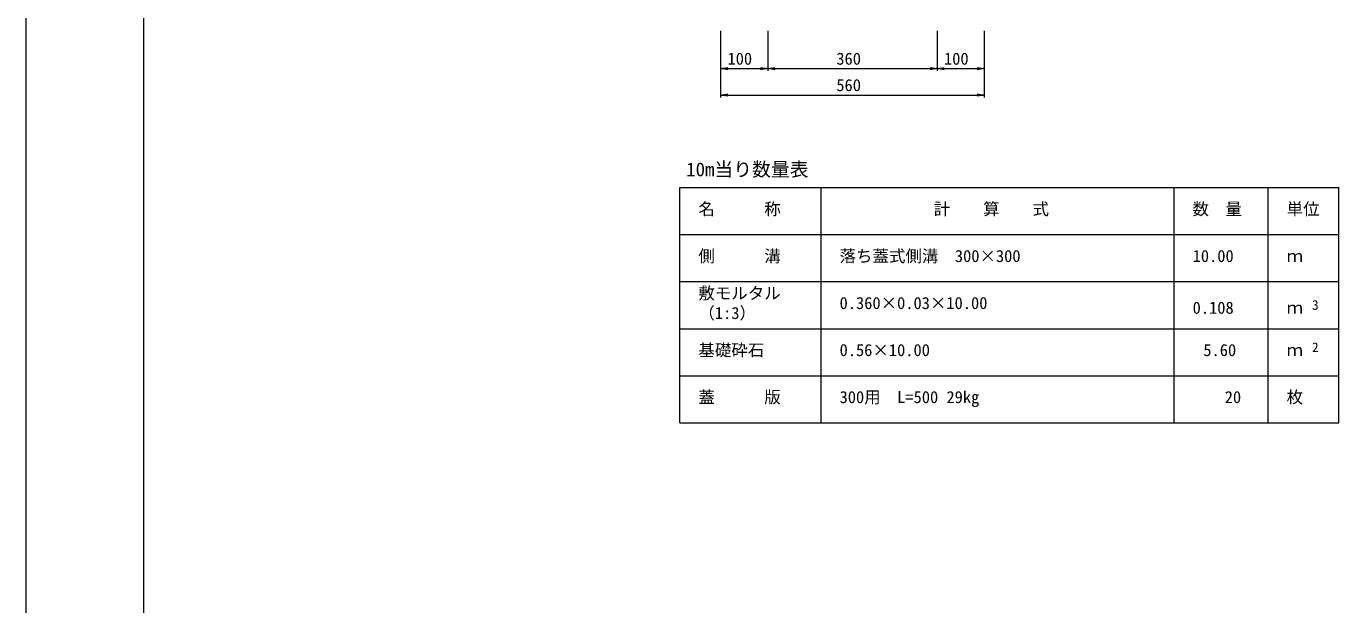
# Model space of a CAD drawing. Units: millimetres on the paper, with parts at other scales. Extents: x 2 to 843, y 0 to 594.
# Drawn here: x 2.2 to 281.1, y 297.3 to 420.3 of the extents above; entities that cross this region are included whole.
import ezdxf
from ezdxf.enums import TextEntityAlignment as Align

# ---------------------------------------------------------------- set-up
doc = ezdxf.new("R2010")
doc.units = ezdxf.units.MM
for name, color, linetype, lineweight in [('0_2', 7, 'Continuous', 18), ('D-MTR-FRAM（材料表図枠）', 2, 'Continuous', 18), ('D-STR-DIM（寸法）', 7, 'Continuous', 18), ('D-TTL(外枠）', 2, 'Continuous', 18), ('DEFPOINTS_3', 8, 'Continuous', 18)]:
    doc.layers.add(name, color=color, linetype=linetype, lineweight=lineweight)
doc.layers.add('D-MTR-TXT(文字列）', color=7, linetype='Continuous')
doc.layers.add('D-MTR（材料表タイトル）', color=7, linetype='Continuous')
doc.styles.add('ＭＳ ゴシック', font='')
doc.styles.get('ＭＳ ゴシック').set_extended_font_data('MS Gothic')

msp = doc.modelspace()

# ---------------------------------------------------------------- linework, layer by layer
at = {"layer": '0_2'}
for p, q in [((149.799, 411.289), (151.299, 411.539)), ((151.299, 411.039), (149.799, 411.289)), ((158.299, 411.539), (159.799, 411.289)), ((159.799, 411.289), (158.299, 411.039)), ((159.799, 411.289), (161.299, 411.539)), ((161.299, 411.039), (159.799, 411.289)), ((194.299, 411.539), (195.799, 411.289)), ((195.799, 411.289), (194.299, 411.039)), ((195.799, 411.289), (197.299, 411.539)), ((197.299, 411.039), (195.799, 411.289)), ((204.299, 411.539), (205.799, 411.289)), ((205.799, 411.289), (204.299, 411.039)), ((149.799, 405.667), (151.299, 405.917)), ((151.299, 405.417), (149.799, 405.667)), ((204.299, 405.917), (205.799, 405.667)), ((205.799, 405.667), (204.299, 405.417))]:
    msp.add_line(p, q, dxfattribs=at)
at = {"layer": '0_2', "color": 9}
for p, q in [((149.799, 411.289), (149.999, 411.289)), ((159.799, 411.289), (159.599, 411.289)), ((159.799, 411.289), (159.999, 411.289)), ((195.799, 411.289), (195.599, 411.289)), ((195.799, 411.289), (195.999, 411.289)), ((205.799, 411.289), (205.599, 411.289)), ((149.799, 405.667), (149.999, 405.667)), ((205.799, 405.667), (205.599, 405.667))]:
    msp.add_line(p, q, dxfattribs=at)
at = {"layer": 'D-MTR-FRAM（材料表図枠）'}
for p, q in [((141.144, 385.976), (281.144, 385.976)), ((141.144, 335.976), (141.144, 385.976)), ((171.144, 335.976), (171.144, 385.976)), ((246.144, 335.976), (246.144, 385.976)), ((266.144, 353.976), (266.144, 385.976)), ((266.144, 335.976), (266.144, 385.976)), ((281.144, 335.976), (281.144, 385.976)), ((141.144, 375.976), (281.144, 375.976)), ((141.144, 365.976), (281.144, 365.976)), ((141.144, 355.976), (281.144, 355.976)), ((141.144, 345.976), (281.144, 345.976)), ((141.144, 335.976), (281.144, 335.976))]:
    msp.add_line(p, q, dxfattribs=at)
at = {"layer": 'D-STR-DIM（寸法）'}
for p, q in [((149.799, 419.289), (149.799, 405.167)), ((149.799, 419.289), (149.799, 410.789)), ((159.799, 419.289), (159.799, 410.789)), ((159.799, 419.289), (159.799, 410.789)), ((195.799, 419.289), (195.799, 410.789)), ((195.799, 419.289), (195.799, 410.789)), ((205.799, 419.289), (205.799, 405.167)), ((205.799, 419.289), (205.799, 410.789)), ((149.999, 411.289), (159.599, 411.289)), ((159.999, 411.289), (195.599, 411.289)), ((195.999, 411.289), (205.599, 411.289)), ((149.999, 405.667), (205.599, 405.667))]:
    msp.add_line(p, q, dxfattribs=at)
at = {"layer": 'D-TTL(外枠）'}
msp.add_line((27.238, 20.274), (27.238, 574.274), dxfattribs=at)
at = {"layer": 'DEFPOINTS_3'}
msp.add_line((2.238, 0.274), (2.238, 594.274), dxfattribs=at)

# ---------------------------------------------------------------- texts
at = {"layer": 'D-MTR-TXT(文字列）', "style": 'ＭＳ ゴシック'}
for s, height, p in [('名\u3000\u3000\u3000称', 2.566, (145.067, 379.38)), ('計\u3000\u3000算\u3000\u3000式', 2.566, (195.075, 379.38)), ('数\u3000量', 2.566, (250.067, 379.38)), ('単位', 2.566, (270.067, 379.38)), ('側\u3000\u3000\u3000溝', 2.566, (145.067, 369.38)), ('落ち蓋式側溝\u3000300×300', 2.566, (175.067, 369.38)), ('10.00', 2.566, (250.094, 369.38)), ('ｍ', 2.566, (270.067, 369.38)), ('敷モルタル', 2.566, (145.067, 361.48)), ('0.360×0.03×10.00', 2.566, (175.067, 359.38)), ('（1:3）', 2.566, (145.067, 357.258)), ('0.108', 2.566, (250.094, 358.38)), ('ｍ', 2.566, (270.067, 358.38)), ('3', 2.053, (275.469, 359.384)), ('基礎砕石', 2.566, (145.067, 349.38)), ('0.56×10.00', 2.566, (175.067, 349.38)), ('5.60', 2.566, (252.368, 349.38)), ('ｍ', 2.566, (270.067, 349.38)), ('2', 2.053, (275.469, 350.384)), ('蓋\u3000\u3000\u3000版', 2.566, (145.067, 339.38)), ('枚', 2.566, (270.067, 339.38)), ('300用\u3000L=500 29kg', 2.566, (175.067, 339.38)), ('20', 2.566, (256.916, 339.38))]:
    msp.add_text(s, height=height, dxfattribs=at).set_placement(p, align=Align.BOTTOM_LEFT)
at = {"layer": 'D-MTR（材料表タイトル）', "style": 'ＭＳ ゴシック'}
msp.add_text('10m当り数量表', height=2.933, dxfattribs=at).set_placement((142.486, 387.502), align=Align.BOTTOM_LEFT)
at = {"layer": 'D-STR-DIM（寸法）', "style": 'ＭＳ ゴシック'}
for s, p in [('100', (151.254, 411.339)), ('360', (174.379, 411.339)), ('100', (197.254, 411.339)), ('560', (174.379, 405.717))]:
    msp.add_text(s, height=2.566, dxfattribs=at).set_placement(p, align=Align.BOTTOM_LEFT)

doc.saveas('drawing.dxf')
